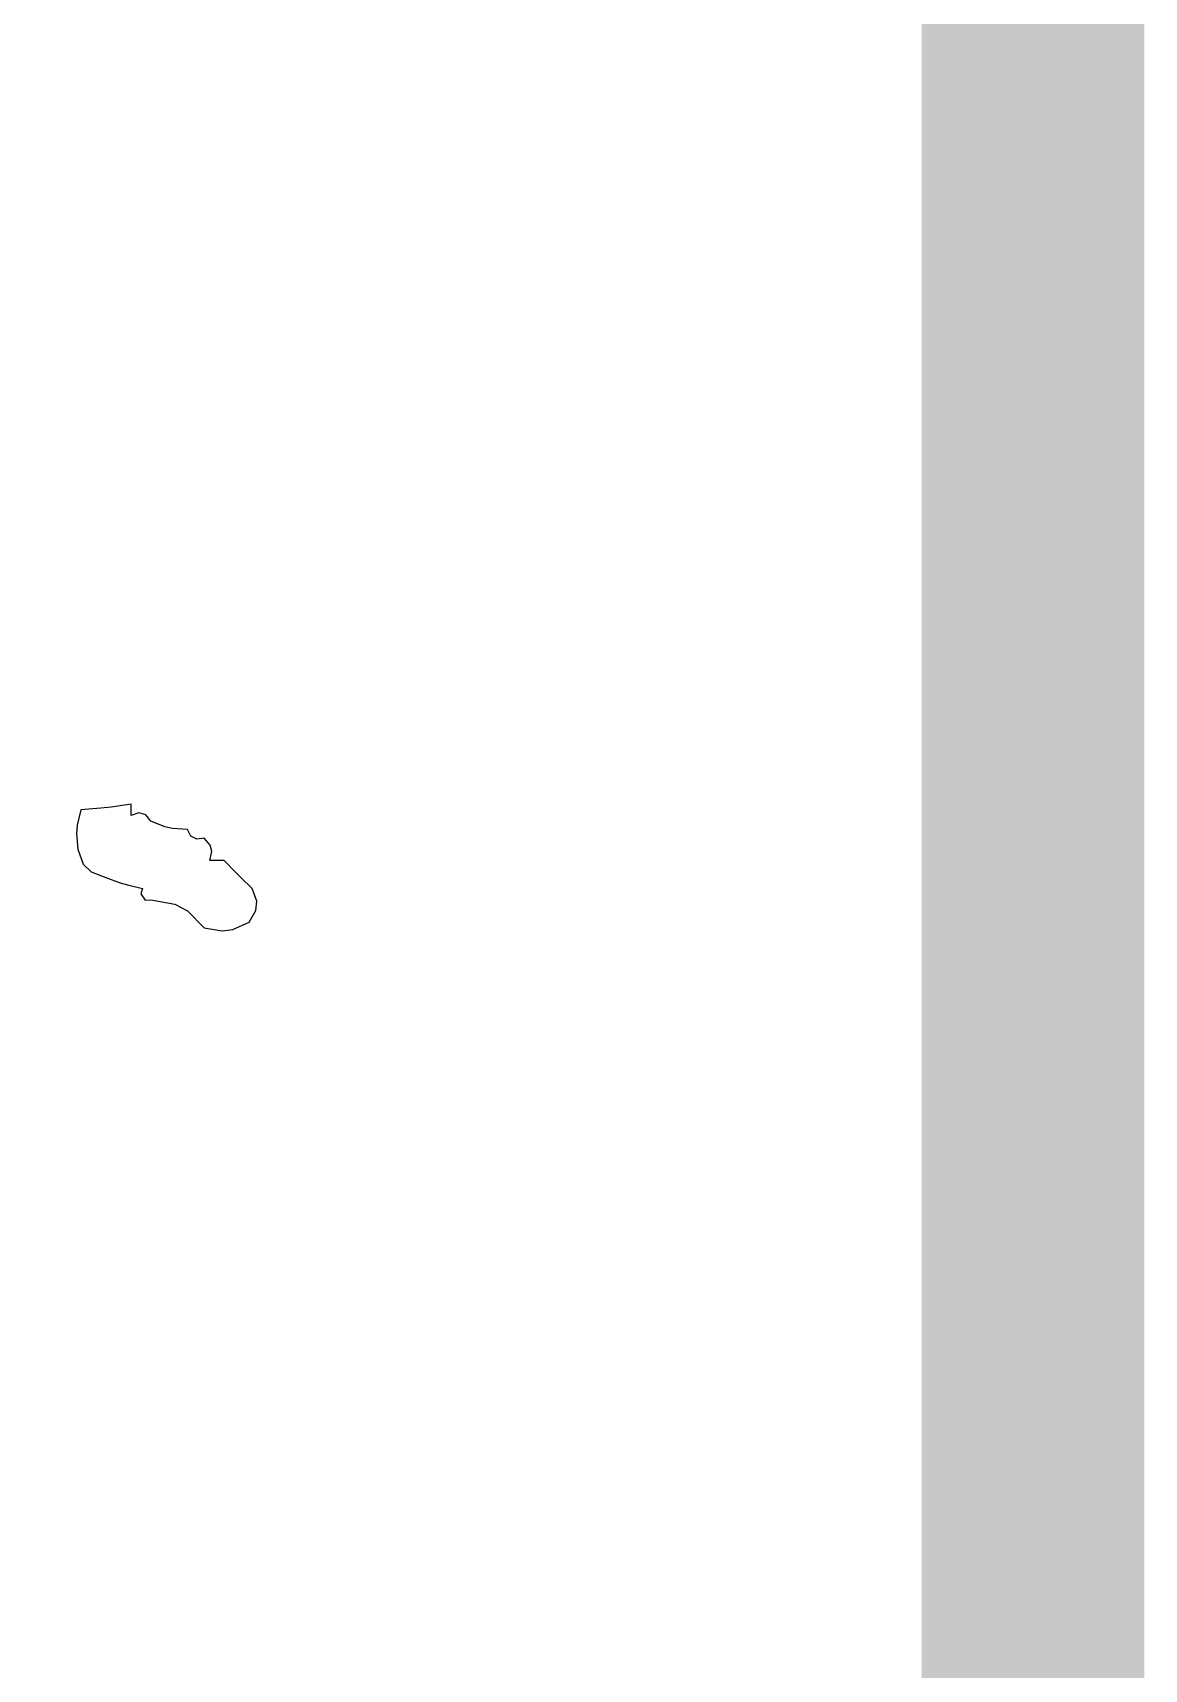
# Model space of a CAD drawing. Extents: x -737978 to 768813, y -372247 to 1140308.
# Drawn here: x -64249 to -63500, y -129879 to -128777 of the extents above; entities that cross this region are included whole.
import ezdxf

# ---------------------------------------------------------------- set-up
doc = ezdxf.new("R2010")
doc.units = 0
doc.header["$LTSCALE"] = 1000
doc.header["$MEASUREMENT"] = 0
doc.layers.get('0').update_dxf_attribs({"linetype": 'CONTINUOUS'})
doc.layers.add('PUB_TITLE', color=4, linetype='CONTINUOUS')

# ---------------------------------------------------------------- blocks, each defined once
blk = doc.blocks.new('黄履优')
for p, q in [((1.436974, 0.478436), (1.435887, 0.473884)), ((1.442993, 0.478909), (1.436974, 0.478436)), ((1.446, 0.479243), (1.442993, 0.478909)), ((1.451977, 0.480103), (1.446, 0.479243)), ((1.451977, 0.478769), (1.451977, 0.480103)), ((1.451977, 0.478102), (1.451977, 0.478769)), ((1.451977, 0.476769), (1.451977, 0.478102)), ((1.454267, 0.477571), (1.451977, 0.476769)), ((1.456291, 0.476993), (1.454267, 0.477571)), ((1.457811, 0.475102), (1.456291, 0.476993)), ((1.435887, 0.473884), (1.435711, 0.471426)), ((1.435711, 0.471426), (1.43614, 0.466766)), ((1.461921, 0.473398), (1.457811, 0.475102)), ((1.464207, 0.47287), (1.461921, 0.473398)), ((1.468647, 0.472601), (1.464207, 0.47287)), ((1.469663, 0.470609), (1.468647, 0.472601)), ((1.43614, 0.466766), (1.437758, 0.462338)), ((1.471445, 0.469718), (1.469663, 0.470609)), ((1.473648, 0.4701), (1.471445, 0.469718)), ((1.475385, 0.467969), (1.473648, 0.4701)), ((1.475315, 0.463432), (1.475845, 0.46613)), ((1.475845, 0.46613), (1.475385, 0.467969)), ((1.437758, 0.462338), (1.440047, 0.46005)), ((1.476982, 0.463432), (1.475315, 0.463432)), ((1.477816, 0.463432), (1.476982, 0.463432)), ((1.479483, 0.463432), (1.477816, 0.463432)), ((1.482817, 0.460098), (1.479483, 0.463432)), ((1.440047, 0.46005), (1.444475, 0.458431)), ((1.444475, 0.458431), (1.448719, 0.456833)), ((1.448719, 0.456833), (1.450903, 0.456161)), ((1.484484, 0.458431), (1.482817, 0.460098)), ((1.487818, 0.455097), (1.484484, 0.458431)), ((1.450903, 0.456161), (1.455311, 0.455097)), ((1.455311, 0.455097), (1.454792, 0.453513)), ((1.454792, 0.453513), (1.456145, 0.451709)), ((1.456145, 0.451709), (1.457811, 0.451763)), ((1.457811, 0.451763), (1.46486, 0.450512)), ((1.489171, 0.451318), (1.487818, 0.455097)), ((1.46486, 0.450512), (1.468626, 0.44853)), ((1.468626, 0.44853), (1.473648, 0.443428)), ((1.486984, 0.445095), (1.488945, 0.448599)), ((1.488945, 0.448599), (1.489171, 0.451318)), ((1.473648, 0.443428), (1.478952, 0.442552)), ((1.478952, 0.442552), (1.482059, 0.44294)), ((1.482059, 0.44294), (1.486984, 0.445095))]:
    blk.add_line(p, q)
blk = doc.blocks.new('TQ1')
at = {"xscale": 1056, "yscale": 1056, "zscale": 1056}
blk.add_blockref('黄履优', (-45670.41, -405422.44), dxfattribs=at)

msp = doc.modelspace()

# ---------------------------------------------------------------- linework, layer by layer
at = {"layer": 'PUB_TITLE', "const_width": 150}
msp.add_lwpolyline([(-215975.1, -158410.6), (-63575.1, -158410.6), (-63575.1, -72310.6), (-215975.1, -72310.6)], close=True, dxfattribs=at)

# ---------------------------------------------------------------- block references
at = {"xscale": 2.15028113370122, "yscale": 2.15028113370122, "zscale": 2.15028113370122}
msp.add_blockref('TQ1', (30724.9, 741385.6), dxfattribs=at)

doc.saveas('drawing.dxf')
